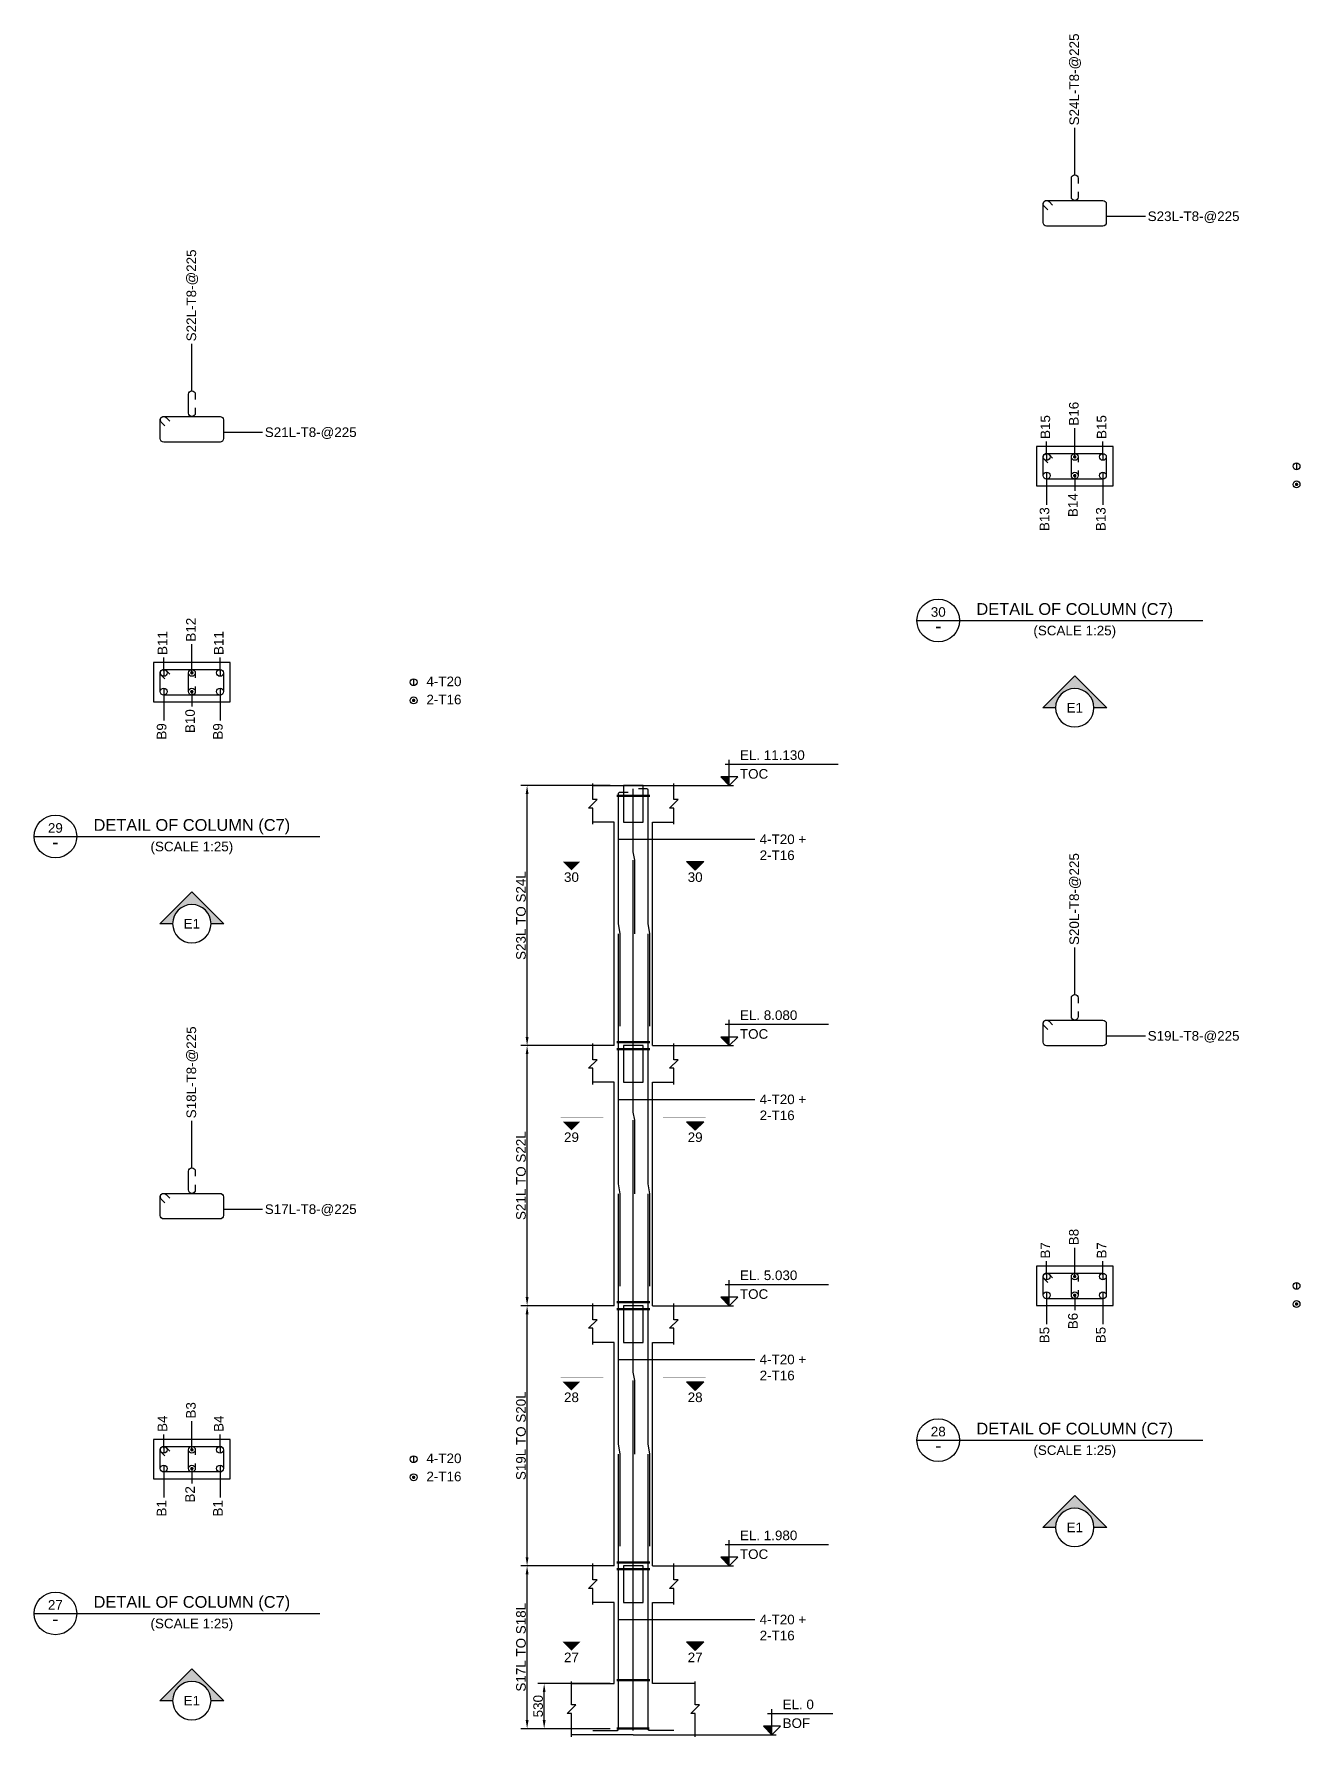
# Model space of a CAD drawing. Header units: inches. Extents: x -816171 to 9366335, y -450961 to 689132.
# Drawn here: x 123873 to 153553, y 272065 to 311978 of the extents above; entities that cross this region are included whole.
import ezdxf
from ezdxf.enums import TextEntityAlignment as Align

# ---------------------------------------------------------------- set-up
doc = ezdxf.new("R2010")
doc.units = ezdxf.units.IN
doc.header["$MEASUREMENT"] = 0
for name, color, linetype in [('colSectionMarkLayer', 5, 'Continuous'), ('Concrete Line', 2, 'Continuous'), ('Dim', 31, 'Continuous'), ('Hatch', 25, 'Continuous'), ('Labels', 4, 'Continuous'), ('Link', 225, 'Continuous'), ('Reinforcement', 130, 'Continuous'), ('Text', 31, 'Continuous')]:
    doc.layers.add(name, color=color, linetype=linetype)
doc.styles.add('SC-BBS1', font='SansSerif')
doc.styles.add('SC-COL2', font='SansSerif')
doc.styles.get("Standard").update_dxf_attribs({"font": 'txt.shx'})
doc.dimstyles.new('ColumnSch', dxfattribs={"dimtxt": 225, "dimasz": 200, "dimexe": 150, "dimexo": 150, "dimgap": 25, "dimtad": 1, "dimtoh": 1, "dimdec": 4, "dimzin": 0, "dimdsep": 46, "dimtxsty": 'SC-COL2', "dimcen": 0.09, "dimclrd": 8, "dimclre": 8, "dimclrt": 31, "dimadec": 0, "dimazin": 0, "dimtfac": 1, "dimtdec": 0, "dimtix": 1, "dimtofl": 0, "dimtmove": 0, "dimatfit": 3, "dimfxl": 1, "dimtolj": 1, "dimtzin": 0, "dimarcsym": 0})
doc.dimstyles.get("Standard").update_dxf_attribs({"dimtxt": 0.18, "dimasz": 0.18, "dimexe": 0.18, "dimexo": 0.0625, "dimgap": 0.09, "dimtad": 0, "dimtih": 1, "dimtoh": 1, "dimdec": 4, "dimzin": 0, "dimdsep": 46, "dimtxsty": 'Standard', "dimcen": 0.09, "dimadec": 0, "dimazin": 0, "dimtfac": 1, "dimtdec": 4, "dimtofl": 0, "dimtmove": 0, "dimatfit": 3, "dimfxl": 1, "dimtolj": 1, "dimtzin": 0, "dimarcsym": 0})

# ---------------------------------------------------------------- blocks, each defined once
blk = doc.blocks.new('*D614')
at = {"layer": 'DEFPOINTS', "color": 0, "transparency": 16777216}
for p in [(135433, 276077), (137533, 276077), (137533, 272259)]:
    blk.add_point(p, dxfattribs=at)
at = {"layer": 'Dim', "color": 8, "lineweight": -2, "transparency": 16777216}
for p, q in [((137383, 276077), (135283, 276077)), ((135433, 272459), (135433, 275877)), ((137383, 272259), (135283, 272259))]:
    blk.add_line(p, q, dxfattribs=at)
at = {"layer": 'Dim', "color": 8, "transparency": 16777216}
for points in [[(135400, 275877), (135467, 275877), (135433, 276077)], [(135400, 272459), (135467, 272459), (135433, 272259)]]:
    blk.add_solid(points, dxfattribs=at)
at = {"layer": 'Dim', "color": 31, "lineweight": 50, "transparency": 16777216, "insert": (135291, 274168), "char_height": 225, "attachment_point": 5, "rotation": 90, "style": 'SC-COL2'}
blk.add_mtext('\\A1;S17L TO S18L', dxfattribs=at)
blk = doc.blocks.new('*D615')
at = {"layer": 'DEFPOINTS', "color": 0, "transparency": 16777216}
for p in [(135833, 273315), (137533, 273315), (137533, 272259)]:
    blk.add_point(p, dxfattribs=at)
at = {"layer": 'Dim', "color": 8, "lineweight": -2, "transparency": 16777216}
for p, q in [((137383, 273315), (135683, 273315)), ((135833, 272459), (135833, 273115)), ((137383, 272259), (135683, 272259))]:
    blk.add_line(p, q, dxfattribs=at)
at = {"layer": 'Dim', "color": 8, "transparency": 16777216}
for points in [[(135800, 273115), (135867, 273115), (135833, 273315)], [(135800, 272459), (135867, 272459), (135833, 272259)]]:
    blk.add_solid(points, dxfattribs=at)
at = {"layer": 'Dim', "color": 31, "lineweight": 50, "transparency": 16777216, "insert": (135692, 272787), "char_height": 225, "attachment_point": 5, "rotation": 90, "style": 'SC-COL2'}
blk.add_mtext('\\A1;530', dxfattribs=at)
blk = doc.blocks.new('*D616')
at = {"layer": 'DEFPOINTS', "color": 0, "transparency": 16777216}
for p in [(135433, 282173), (137533, 282173), (137533, 276077)]:
    blk.add_point(p, dxfattribs=at)
at = {"layer": 'Dim', "color": 8, "lineweight": -2, "transparency": 16777216}
for p, q in [((137383, 282173), (135283, 282173)), ((135433, 276277), (135433, 281973)), ((137383, 276077), (135283, 276077))]:
    blk.add_line(p, q, dxfattribs=at)
at = {"layer": 'Dim', "color": 8, "transparency": 16777216}
for points in [[(135400, 281973), (135467, 281973), (135433, 282173)], [(135400, 276277), (135467, 276277), (135433, 276077)]]:
    blk.add_solid(points, dxfattribs=at)
at = {"layer": 'Dim', "color": 31, "lineweight": 50, "transparency": 16777216, "insert": (135291, 279125), "char_height": 225, "attachment_point": 5, "rotation": 90, "style": 'SC-COL2'}
blk.add_mtext('\\A1;S19L TO S20L', dxfattribs=at)
blk = doc.blocks.new('*D617')
at = {"layer": 'DEFPOINTS', "color": 0, "transparency": 16777216}
for p in [(135433, 288269), (137533, 288269), (137533, 282173)]:
    blk.add_point(p, dxfattribs=at)
at = {"layer": 'Dim', "color": 8, "lineweight": -2, "transparency": 16777216}
for p, q in [((137383, 288269), (135283, 288269)), ((135433, 282373), (135433, 288069)), ((137383, 282173), (135283, 282173))]:
    blk.add_line(p, q, dxfattribs=at)
at = {"layer": 'Dim', "color": 8, "transparency": 16777216}
for points in [[(135400, 288069), (135467, 288069), (135433, 288269)], [(135400, 282373), (135467, 282373), (135433, 282173)]]:
    blk.add_solid(points, dxfattribs=at)
at = {"layer": 'Dim', "color": 31, "lineweight": 50, "transparency": 16777216, "insert": (135291, 285221), "char_height": 225, "attachment_point": 5, "rotation": 90, "style": 'SC-COL2'}
blk.add_mtext('\\A1;S21L TO S22L', dxfattribs=at)
blk = doc.blocks.new('*D618')
at = {"layer": 'DEFPOINTS', "color": 0, "transparency": 16777216}
for p in [(135433, 294365), (137533, 294365), (137533, 288269)]:
    blk.add_point(p, dxfattribs=at)
at = {"layer": 'Dim', "color": 8, "lineweight": -2, "transparency": 16777216}
for p, q in [((137383, 294365), (135283, 294365)), ((135433, 288469), (135433, 294165)), ((137383, 288269), (135283, 288269))]:
    blk.add_line(p, q, dxfattribs=at)
at = {"layer": 'Dim', "color": 8, "transparency": 16777216}
for points in [[(135400, 294165), (135467, 294165), (135433, 294365)], [(135400, 288469), (135467, 288469), (135433, 288269)]]:
    blk.add_solid(points, dxfattribs=at)
at = {"layer": 'Dim', "color": 31, "lineweight": 50, "transparency": 16777216, "insert": (135291, 291317), "char_height": 225, "attachment_point": 5, "rotation": 90, "style": 'SC-COL2'}
blk.add_mtext('\\A1;S23L TO S24L', dxfattribs=at)

msp = doc.modelspace()

# ---------------------------------------------------------------- hatches: boundary and pattern name
at = {"layer": 'Hatch'}
h = msp.add_hatch(color=256, dxfattribs=at)
edge = h.paths.add_edge_path(flags=16)
edge.add_line((147823.34546, 296187.4638), (147523.34546, 296187.4638))
edge.add_line((147523.34546, 296187.4638), (148273.34546, 296937.4638))
edge.add_line((148273.34546, 296937.4638), (149023.34546, 296187.4638))
edge.add_line((149023.34546, 296187.4638), (148723.34546, 296187.4638))
edge.add_arc((148273.34546, 296187.4638), 450, 0, 180)
for points in [[(140173.34546, 294365.4638), (140173.34546, 294565.4638), (139973.34546, 294565.4638)], [(136273.34546, 292580.4638), (136473.34546, 292380.4638), (136673.34546, 292580.4638), (136273.34546, 292580.4638)], [(139573.34546, 292580.4638), (139373.34546, 292380.4638), (139173.34546, 292580.4638), (139573.34546, 292580.4638)], [(140173.34546, 288269.4638), (140173.34546, 288469.4638), (139973.34546, 288469.4638)], [(136273.34546, 286484.4638), (136473.34546, 286284.4638), (136673.34546, 286484.4638), (136273.34546, 286484.4638)], [(139573.34546, 286484.4638), (139373.34546, 286284.4638), (139173.34546, 286484.4638), (139573.34546, 286484.4638)], [(140173.34546, 282173.4638), (140173.34546, 282373.4638), (139973.34546, 282373.4638)], [(136273.34546, 280388.4638), (136473.34546, 280188.4638), (136673.34546, 280388.4638), (136273.34546, 280388.4638)], [(139573.34546, 280388.4638), (139373.34546, 280188.4638), (139173.34546, 280388.4638), (139573.34546, 280388.4638)], [(140173.34546, 276077.4638), (140173.34546, 276277.4638), (139973.34546, 276277.4638)], [(136273.34546, 274292.4638), (136473.34546, 274092.4638), (136673.34546, 274292.4638), (136273.34546, 274292.4638)], [(139573.34546, 274292.4638), (139373.34546, 274092.4638), (139173.34546, 274292.4638), (139573.34546, 274292.4638)], [(141173.34546, 272115.4638), (141173.34546, 272315.4638), (140973.34546, 272315.4638)]]:
    msp.add_hatch(color=256, dxfattribs=at).paths.add_polyline_path(points, flags=0)
h = msp.add_hatch(color=256, dxfattribs=at)
edge = h.paths.add_edge_path(flags=16)
edge.add_line((127123.34546, 291125.4638), (126823.34546, 291125.4638))
edge.add_line((126823.34546, 291125.4638), (127573.34546, 291875.4638))
edge.add_line((127573.34546, 291875.4638), (128323.34546, 291125.4638))
edge.add_line((128323.34546, 291125.4638), (128023.34546, 291125.4638))
edge.add_arc((127573.34546, 291125.4638), 450, 0, 180)
h = msp.add_hatch(color=256, dxfattribs=at)
edge = h.paths.add_edge_path(flags=16)
edge.add_line((147823.34546, 276977.4638), (147523.34546, 276977.4638))
edge.add_line((147523.34546, 276977.4638), (148273.34546, 277727.4638))
edge.add_line((148273.34546, 277727.4638), (149023.34546, 276977.4638))
edge.add_line((149023.34546, 276977.4638), (148723.34546, 276977.4638))
edge.add_arc((148273.34546, 276977.4638), 450, 0, 180)
h = msp.add_hatch(color=256, dxfattribs=at)
edge = h.paths.add_edge_path(flags=16)
edge.add_line((127123.34546, 272915.4638), (126823.34546, 272915.4638))
edge.add_line((126823.34546, 272915.4638), (127573.34546, 273665.4638))
edge.add_line((127573.34546, 273665.4638), (128323.34546, 272915.4638))
edge.add_line((128323.34546, 272915.4638), (128023.34546, 272915.4638))
edge.add_arc((127573.34546, 272915.4638), 450, 0, 180)

# ---------------------------------------------------------------- linework, layer by layer
at = {"lineweight": 50}
for p, q in [((137533.34546, 294125.4638), (138313.34546, 294125.4638)), ((137533.34546, 288349.4638), (138313.34546, 288349.4638)), ((137533.34546, 288189.4638), (138313.34546, 288189.4638)), ((137533.34546, 282253.4638), (138313.34546, 282253.4638)), ((137533.34546, 282093.4638), (138313.34546, 282093.4638)), ((137533.34546, 276157.4638), (138313.34546, 276157.4638)), ((137533.34546, 275997.4638), (138313.34546, 275997.4638)), ((137533.34546, 273395.4638), (138313.34546, 273395.4638)), ((137533.34546, 272259.4638), (138293.34546, 272259.4638))]:
    msp.add_line(p, q, dxfattribs=at)
at = {"layer": 'colSectionMarkLayer'}
for p, q in [((144573.34546, 298232.4638), (151273.34546, 298232.4638)), ((140173.34546, 294365.4638), (140173.34546, 294965.4638)), ((140073.34546, 294865.4638), (142723.34546, 294865.4638)), ((138373.34546, 294365.4638), (140273.34546, 294365.4638)), ((123873.34546, 293170.4638), (130573.34546, 293170.4638)), ((140073.34546, 288769.4638), (142498.34546, 288769.4638)), ((140173.34546, 288269.4638), (140173.34546, 288869.4638)), ((138373.34546, 288269.4638), (140273.34546, 288269.4638)), ((140073.34546, 282673.4638), (142498.34546, 282673.4638)), ((140173.34546, 282173.4638), (140173.34546, 282773.4638)), ((138373.34546, 282173.4638), (140273.34546, 282173.4638)), ((144573.34546, 279022.4638), (151273.34546, 279022.4638)), ((140173.34546, 276077.4638), (140173.34546, 276677.4638)), ((140073.34546, 276577.4638), (142498.34546, 276577.4638)), ((138373.34546, 276077.4638), (140273.34546, 276077.4638)), ((123873.34546, 274960.4638), (130573.34546, 274960.4638)), ((141073.34546, 272615.4638), (142598.34546, 272615.4638)), ((141173.34546, 272115.4638), (141173.34546, 272715.4638)), ((139373.34546, 272115.4638), (141273.34546, 272115.4638))]:
    msp.add_line(p, q, dxfattribs=at)
for points in [[(147823.34546, 296187.4638), (147523.34546, 296187.4638), (148273.34546, 296937.4638), (149023.34546, 296187.4638), (148723.34546, 296187.4638, 1), (147823.34546, 296187.4638, 1), (148723.34546, 296187.4638)], [(127123.34546, 291125.4638), (126823.34546, 291125.4638), (127573.34546, 291875.4638), (128323.34546, 291125.4638), (128023.34546, 291125.4638, 1), (127123.34546, 291125.4638, 1), (128023.34546, 291125.4638)], [(147823.34546, 276977.4638), (147523.34546, 276977.4638), (148273.34546, 277727.4638), (149023.34546, 276977.4638), (148723.34546, 276977.4638, 1), (147823.34546, 276977.4638, 1), (148723.34546, 276977.4638)], [(127123.34546, 272915.4638), (126823.34546, 272915.4638), (127573.34546, 273665.4638), (128323.34546, 272915.4638), (128023.34546, 272915.4638, 1), (127123.34546, 272915.4638, 1), (128023.34546, 272915.4638)]]:
    msp.add_lwpolyline(points, format="xyb", dxfattribs=at)
for points in [[(140173.34546, 294365.4638), (140373.34546, 294565.4638), (139973.34546, 294565.4638)], [(140173.34546, 288269.4638), (140373.34546, 288469.4638), (139973.34546, 288469.4638)], [(140173.34546, 282173.4638), (140373.34546, 282373.4638), (139973.34546, 282373.4638)], [(140173.34546, 276077.4638), (140373.34546, 276277.4638), (139973.34546, 276277.4638)], [(141173.34546, 272115.4638), (141373.34546, 272315.4638), (140973.34546, 272315.4638)]]:
    msp.add_lwpolyline(points, close=True, dxfattribs=at)
at = {"layer": 'colSectionMarkLayer', "const_width": 5}
for points in [[(137223.34546, 292680.4638), (136223.34546, 292680.4638)], [(136273.34546, 292580.4638), (136473.34546, 292380.4638), (136673.34546, 292580.4638), (136273.34546, 292580.4638)], [(138623.34546, 292680.4638), (139623.34546, 292680.4638)], [(137223.34546, 286584.4638), (136223.34546, 286584.4638)], [(138623.34546, 286584.4638), (139623.34546, 286584.4638)], [(136273.34546, 286484.4638), (136473.34546, 286284.4638), (136673.34546, 286484.4638), (136273.34546, 286484.4638)], [(137223.34546, 280488.4638), (136223.34546, 280488.4638)], [(136273.34546, 280388.4638), (136473.34546, 280188.4638), (136673.34546, 280388.4638), (136273.34546, 280388.4638)], [(138623.34546, 280488.4638), (139623.34546, 280488.4638)], [(137223.34546, 274392.4638), (136223.34546, 274392.4638)], [(136273.34546, 274292.4638), (136473.34546, 274092.4638), (136673.34546, 274292.4638), (136273.34546, 274292.4638)], [(138623.34546, 274392.4638), (139623.34546, 274392.4638)]]:
    msp.add_lwpolyline(points, dxfattribs=at)
at = {"layer": 'colSectionMarkLayer'}
for points in [[(139573.34546, 292580.4638), (139373.34546, 292380.4638), (139173.34546, 292580.4638), (139573.34546, 292580.4638)], [(139573.34546, 286484.4638), (139373.34546, 286284.4638), (139173.34546, 286484.4638), (139573.34546, 286484.4638)], [(139573.34546, 280388.4638), (139373.34546, 280188.4638), (139173.34546, 280388.4638), (139573.34546, 280388.4638)], [(139573.34546, 274292.4638), (139373.34546, 274092.4638), (139173.34546, 274292.4638), (139573.34546, 274292.4638)]]:
    msp.add_lwpolyline(points, dxfattribs=at)
for centre in [(145073.34546, 298232.4638), (124373.34546, 293170.4638), (145073.34546, 279022.4638), (124373.34546, 274960.4638)]:
    msp.add_circle(centre, 500, dxfattribs=at)
at = {"layer": 'Concrete Line'}
for p, q in [((136973.34546, 294365.4638), (138873.34546, 294365.4638)), ((137473.34546, 293505.4638), (136973.34546, 293505.4638)), ((137473.34546, 288269.4638), (137473.34546, 293505.4638)), ((138373.34546, 288269.4638), (138373.34546, 293505.4638)), ((138373.34546, 293505.4638), (138873.34546, 293505.4638)), ((137473.34546, 288269.4638), (136973.34546, 288269.4638)), ((137473.34546, 288269.4638), (137473.34546, 288269.4638)), ((137473.34546, 288269.4638), (137473.34546, 288269.4638)), ((138373.34546, 288269.4638), (138373.34546, 288269.4638)), ((138373.34546, 288269.4638), (138373.34546, 288269.4638)), ((138373.34546, 288269.4638), (138873.34546, 288269.4638)), ((137473.34546, 287409.4638), (136973.34546, 287409.4638)), ((137473.34546, 282173.4638), (137473.34546, 287409.4638)), ((138373.34546, 282173.4638), (138373.34546, 287409.4638)), ((138373.34546, 287409.4638), (138873.34546, 287409.4638)), ((137473.34546, 282173.4638), (136973.34546, 282173.4638)), ((137473.34546, 282173.4638), (137473.34546, 282173.4638)), ((137473.34546, 282173.4638), (137473.34546, 282173.4638)), ((138373.34546, 282173.4638), (138373.34546, 282173.4638)), ((138373.34546, 282173.4638), (138373.34546, 282173.4638)), ((138373.34546, 282173.4638), (138873.34546, 282173.4638)), ((137473.34546, 281313.4638), (136973.34546, 281313.4638)), ((137473.34546, 276077.4638), (137473.34546, 281313.4638)), ((138373.34546, 276077.4638), (138373.34546, 281313.4638)), ((138373.34546, 281313.4638), (138873.34546, 281313.4638)), ((137473.34546, 276077.4638), (136973.34546, 276077.4638)), ((137473.34546, 276077.4638), (137473.34546, 276077.4638)), ((137473.34546, 276077.4638), (137473.34546, 276077.4638)), ((138373.34546, 276077.4638), (138373.34546, 276077.4638)), ((138373.34546, 276077.4638), (138373.34546, 276077.4638)), ((138373.34546, 276077.4638), (138873.34546, 276077.4638)), ((137473.34546, 275217.4638), (136973.34546, 275217.4638)), ((137473.34546, 273315.4638), (137473.34546, 275217.4638)), ((138373.34546, 273315.4638), (138373.34546, 275217.4638)), ((138373.34546, 275217.4638), (138873.34546, 275217.4638)), ((136473.34546, 273315.4638), (137473.34546, 273315.4638)), ((139373.34546, 273315.4638), (138373.34546, 273315.4638)), ((139373.34546, 273315.4638), (138373.34546, 273315.4638)), ((137923.34546, 272115.4638), (136473.34546, 272115.4638)), ((137923.34546, 272115.4638), (139373.34546, 272115.4638))]:
    msp.add_line(p, q, dxfattribs=at)
for points in [[(147373.34546, 301387.4638), (149173.34546, 301387.4638), (149173.34546, 301387.4638), (149173.34546, 302307.4638), (149173.34546, 302307.4638), (147373.34546, 302307.4638), (147373.34546, 302307.4638), (147373.34546, 301387.4638)], [(126673.34546, 296325.4638), (128473.34546, 296325.4638), (128473.34546, 296325.4638), (128473.34546, 297245.4638), (128473.34546, 297245.4638), (126673.34546, 297245.4638), (126673.34546, 297245.4638), (126673.34546, 296325.4638)], [(137693.34546, 294365.4638), (137693.34546, 293505.4638), (138153.34546, 293505.4638), (138153.34546, 294365.4638)], [(137693.34546, 288269.4638), (137693.34546, 287409.4638), (138153.34546, 287409.4638), (138153.34546, 288269.4638)], [(147373.34546, 282177.4638), (149173.34546, 282177.4638), (149173.34546, 282177.4638), (149173.34546, 283097.4638), (149173.34546, 283097.4638), (147373.34546, 283097.4638), (147373.34546, 283097.4638), (147373.34546, 282177.4638)], [(137693.34546, 282173.4638), (137693.34546, 281313.4638), (138153.34546, 281313.4638), (138153.34546, 282173.4638)], [(126673.34546, 278115.4638), (128473.34546, 278115.4638), (128473.34546, 278115.4638), (128473.34546, 279035.4638), (128473.34546, 279035.4638), (126673.34546, 279035.4638), (126673.34546, 279035.4638), (126673.34546, 278115.4638)], [(137693.34546, 276077.4638), (137693.34546, 275217.4638), (138153.34546, 275217.4638), (138153.34546, 276077.4638)]]:
    msp.add_lwpolyline(points, close=True, dxfattribs=at)
for points in [[(136973.34546, 293455.4638), (136973.34546, 293835.4638), (136873.34546, 293835.4638), (137073.34546, 294035.4638), (136973.34546, 294035.4638), (136973.34546, 294415.4638)], [(138873.34546, 293455.4638), (138873.34546, 293835.4638), (138773.34546, 293835.4638), (138973.34546, 294035.4638), (138873.34546, 294035.4638), (138873.34546, 294415.4638)], [(136973.34546, 287359.4638), (136973.34546, 287739.4638), (136873.34546, 287739.4638), (137073.34546, 287939.4638), (136973.34546, 287939.4638), (136973.34546, 288319.4638)], [(138873.34546, 287359.4638), (138873.34546, 287739.4638), (138773.34546, 287739.4638), (138973.34546, 287939.4638), (138873.34546, 287939.4638), (138873.34546, 288319.4638)], [(136973.34546, 281263.4638), (136973.34546, 281643.4638), (136873.34546, 281643.4638), (137073.34546, 281843.4638), (136973.34546, 281843.4638), (136973.34546, 282223.4638)], [(138873.34546, 281263.4638), (138873.34546, 281643.4638), (138773.34546, 281643.4638), (138973.34546, 281843.4638), (138873.34546, 281843.4638), (138873.34546, 282223.4638)], [(136973.34546, 275167.4638), (136973.34546, 275547.4638), (136873.34546, 275547.4638), (137073.34546, 275747.4638), (136973.34546, 275747.4638), (136973.34546, 276127.4638)], [(138873.34546, 275167.4638), (138873.34546, 275547.4638), (138773.34546, 275547.4638), (138973.34546, 275747.4638), (138873.34546, 275747.4638), (138873.34546, 276127.4638)], [(136473.34546, 272065.4638), (136473.34546, 272615.4638), (136373.34546, 272615.4638), (136573.34546, 272815.4638), (136473.34546, 272815.4638), (136473.34546, 273365.4638)], [(139373.34546, 272065.4638), (139373.34546, 272615.4638), (139273.34546, 272615.4638), (139473.34546, 272815.4638), (139373.34546, 272815.4638), (139373.34546, 273365.4638)]]:
    msp.add_lwpolyline(points, dxfattribs=at)
at = {"layer": 'Dim', "color": 8}
for p, q in [((148273.34546, 302099.4638), (148273.34546, 302739.4638)), ((147613.34546, 302107.4638), (147613.34546, 302427.4638)), ((148933.34546, 302107.4638), (148933.34546, 302427.4638)), ((147613.34546, 301587.4638), (147613.34546, 300947.4638)), ((148273.34546, 301595.4638), (148273.34546, 301275.4638)), ((148933.34546, 301587.4638), (148933.34546, 300947.4638)), ((126913.34546, 297045.4638), (126913.34546, 297365.4638)), ((127573.34546, 297037.4638), (127573.34546, 297677.4638)), ((128233.34546, 297045.4638), (128233.34546, 297365.4638)), ((126913.34546, 296525.4638), (126913.34546, 295885.4638)), ((127573.34546, 296533.4638), (127573.34546, 296213.4638)), ((128233.34546, 296525.4638), (128233.34546, 295885.4638)), ((148273.34546, 282889.4638), (148273.34546, 283529.4638)), ((147613.34546, 282897.4638), (147613.34546, 283217.4638)), ((148933.34546, 282897.4638), (148933.34546, 283217.4638)), ((147613.34546, 282377.4638), (147613.34546, 281737.4638)), ((148273.34546, 282385.4638), (148273.34546, 282065.4638)), ((148933.34546, 282377.4638), (148933.34546, 281737.4638)), ((127573.34546, 278827.4638), (127573.34546, 279467.4638)), ((126913.34546, 278835.4638), (126913.34546, 279155.4638)), ((128233.34546, 278835.4638), (128233.34546, 279155.4638)), ((126913.34546, 278315.4638), (126913.34546, 277675.4638)), ((127573.34546, 278323.4638), (127573.34546, 278003.4638)), ((128233.34546, 278315.4638), (128233.34546, 277675.4638))]:
    msp.add_line(p, q, dxfattribs=at)
at = {"layer": 'Link'}
for points in [[(148353.34546, 308277.4638), (148353.34546, 308157.4638, -1), (148193.34546, 308157.4638), (148193.34546, 308597.4638, -1), (148353.34546, 308597.4638), (148353.34546, 308477.4638)], [(147641.62947, 307856.0424), (147556.77681, 307940.89537, -0.6681779738), (147613.34546, 308077.4638), (148933.34546, 308077.4638, -0.4142135624), (149013.34546, 307997.4638), (149013.34546, 307557.4638, -0.4142135624), (148933.34546, 307477.4638), (147613.34546, 307477.4638, -0.4142135624), (147533.34546, 307557.4638), (147533.34546, 307997.4638, -0.6681793021), (147669.9141, 308054.03224), (147754.76676, 307969.17927)], [(127653.34546, 303215.4638), (127653.34546, 303095.4638, -1), (127493.34546, 303095.4638), (127493.34546, 303535.4638, -1), (127653.34546, 303535.4638), (127653.34546, 303415.4638)], [(126941.62947, 302794.0424), (126856.77681, 302878.89537, -0.6681779738), (126913.34546, 303015.4638), (128233.34546, 303015.4638, -0.4142135624), (128313.34546, 302935.4638), (128313.34546, 302495.4638, -0.4142135624), (128233.34546, 302415.4638), (126913.34546, 302415.4638, -0.4142135624), (126833.34546, 302495.4638), (126833.34546, 302935.4638, -0.6681793021), (126969.9141, 302992.03224), (127054.76676, 302907.17927)], [(147641.62947, 301926.0424), (147556.77681, 302010.89537, -0.6681779738), (147613.34546, 302147.4638), (148933.34546, 302147.4638, -0.4142135624), (149013.34546, 302067.4638), (149013.34546, 301627.4638, -0.4142135624), (148933.34546, 301547.4638), (147613.34546, 301547.4638, -0.4142135624), (147533.34546, 301627.4638), (147533.34546, 302067.4638, -0.6681793021), (147669.9141, 302124.03224), (147754.76676, 302039.17927)], [(148353.34546, 301747.4638), (148353.34546, 301627.4638, -1), (148193.34546, 301627.4638), (148193.34546, 302067.4638, -1), (148353.34546, 302067.4638), (148353.34546, 301947.4638)], [(126941.62947, 296864.0424), (126856.77681, 296948.89537, -0.6681779738), (126913.34546, 297085.4638), (128233.34546, 297085.4638, -0.4142135624), (128313.34546, 297005.4638), (128313.34546, 296565.4638, -0.4142135624), (128233.34546, 296485.4638), (126913.34546, 296485.4638, -0.4142135624), (126833.34546, 296565.4638), (126833.34546, 297005.4638, -0.6681793021), (126969.9141, 297062.03224), (127054.76676, 296977.17927)], [(127653.34546, 296685.4638), (127653.34546, 296565.4638, -1), (127493.34546, 296565.4638), (127493.34546, 297005.4638, -1), (127653.34546, 297005.4638), (127653.34546, 296885.4638)], [(148353.34546, 289067.4638), (148353.34546, 288947.4638, -1), (148193.34546, 288947.4638), (148193.34546, 289387.4638, -1), (148353.34546, 289387.4638), (148353.34546, 289267.4638)], [(147641.62947, 288646.0424), (147556.77681, 288730.89537, -0.6681779738), (147613.34546, 288867.4638), (148933.34546, 288867.4638, -0.4142135624), (149013.34546, 288787.4638), (149013.34546, 288347.4638, -0.4142135624), (148933.34546, 288267.4638), (147613.34546, 288267.4638, -0.4142135624), (147533.34546, 288347.4638), (147533.34546, 288787.4638, -0.6681793021), (147669.9141, 288844.03224), (147754.76676, 288759.17927)], [(127653.34546, 285005.4638), (127653.34546, 284885.4638, -1), (127493.34546, 284885.4638), (127493.34546, 285325.4638, -1), (127653.34546, 285325.4638), (127653.34546, 285205.4638)], [(126941.62947, 284584.0424), (126856.77681, 284668.89537, -0.6681779738), (126913.34546, 284805.4638), (128233.34546, 284805.4638, -0.4142135624), (128313.34546, 284725.4638), (128313.34546, 284285.4638, -0.4142135624), (128233.34546, 284205.4638), (126913.34546, 284205.4638, -0.4142135624), (126833.34546, 284285.4638), (126833.34546, 284725.4638, -0.6681793021), (126969.9141, 284782.03224), (127054.76676, 284697.17927)], [(147641.62947, 282716.0424), (147556.77681, 282800.89537, -0.6681779738), (147613.34546, 282937.4638), (148933.34546, 282937.4638, -0.4142135624), (149013.34546, 282857.4638), (149013.34546, 282417.4638, -0.4142135624), (148933.34546, 282337.4638), (147613.34546, 282337.4638, -0.4142135624), (147533.34546, 282417.4638), (147533.34546, 282857.4638, -0.6681793021), (147669.9141, 282914.03224), (147754.76676, 282829.17927)], [(148353.34546, 282537.4638), (148353.34546, 282417.4638, -1), (148193.34546, 282417.4638), (148193.34546, 282857.4638, -1), (148353.34546, 282857.4638), (148353.34546, 282737.4638)], [(126941.62947, 278654.0424), (126856.77681, 278738.89537, -0.6681779738), (126913.34546, 278875.4638), (128233.34546, 278875.4638, -0.4142135624), (128313.34546, 278795.4638), (128313.34546, 278355.4638, -0.4142135624), (128233.34546, 278275.4638), (126913.34546, 278275.4638, -0.4142135624), (126833.34546, 278355.4638), (126833.34546, 278795.4638, -0.6681793021), (126969.9141, 278852.03224), (127054.76676, 278767.17927)], [(127653.34546, 278475.4638), (127653.34546, 278355.4638, -1), (127493.34546, 278355.4638), (127493.34546, 278795.4638, -1), (127653.34546, 278795.4638), (127653.34546, 278675.4638)]]:
    msp.add_lwpolyline(points, format="xyb", dxfattribs=at)
at = {"layer": 'Reinforcement', "color": 130}
for points in [[(147613.34546, 302147.4638), (147613.34546, 301987.4638)], [(148933.34546, 302147.4638), (148933.34546, 301987.4638)], [(153473.34546, 301927.4638), (153473.34546, 301767.4638)], [(147613.34546, 301707.4638), (147613.34546, 301547.4638)], [(148933.34546, 301707.4638), (148933.34546, 301547.4638)], [(126913.34546, 297085.4638), (126913.34546, 296925.4638)], [(128233.34546, 297085.4638), (128233.34546, 296925.4638)], [(126913.34546, 296645.4638), (126913.34546, 296485.4638)], [(128233.34546, 296645.4638), (128233.34546, 296485.4638)], [(132773.34546, 296865.4638), (132773.34546, 296705.4638)], [(147613.34546, 282937.4638), (147613.34546, 282777.4638)], [(148933.34546, 282937.4638), (148933.34546, 282777.4638)], [(153473.34546, 282717.4638), (153473.34546, 282557.4638)], [(147613.34546, 282497.4638), (147613.34546, 282337.4638)], [(148933.34546, 282497.4638), (148933.34546, 282337.4638)], [(126913.34546, 278875.4638), (126913.34546, 278715.4638)], [(128233.34546, 278875.4638), (128233.34546, 278715.4638)], [(132773.34546, 278655.4638), (132773.34546, 278495.4638)], [(126913.34546, 278435.4638), (126913.34546, 278275.4638)], [(128233.34546, 278435.4638), (128233.34546, 278275.4638)]]:
    msp.add_lwpolyline(points, dxfattribs=at)
at = {"layer": 'Reinforcement', "color": 130, "const_width": 40}
for points in [[(148253.34546, 302067.4638, 1), (148293.34546, 302067.4638, 1)], [(148253.34546, 301627.4638, 1), (148293.34546, 301627.4638, 1)], [(153453.34546, 301422.4638, 1), (153493.34546, 301422.4638, 1)], [(127553.34546, 297005.4638, 1), (127593.34546, 297005.4638, 1)], [(127553.34546, 296565.4638, 1), (127593.34546, 296565.4638, 1)], [(132753.34546, 296360.4638, 1), (132793.34546, 296360.4638, 1)], [(148253.34546, 282857.4638, 1), (148293.34546, 282857.4638, 1)], [(148253.34546, 282417.4638, 1), (148293.34546, 282417.4638, 1)], [(153453.34546, 282212.4638, 1), (153493.34546, 282212.4638, 1)], [(127553.34546, 278795.4638, 1), (127593.34546, 278795.4638, 1)], [(127553.34546, 278355.4638, 1), (127593.34546, 278355.4638, 1)], [(132753.34546, 278150.4638, 1), (132793.34546, 278150.4638, 1)]]:
    msp.add_lwpolyline(points, format="xyb", close=True, dxfattribs=at)
at = {"layer": 'Reinforcement'}
for points in [[(137613.34546, 288727.4638), (137613.34546, 290887.4638), (137573.34546, 291127.4638), (137573.34546, 294175.4638, -0.4142135624), (137603.34546, 294205.4638), (137803.34546, 294205.4638)], [(138313.34546, 288727.4638), (138313.34546, 290887.4638), (138273.34546, 291127.4638), (138273.34546, 294255.4638, 0.4142135624), (138243.34546, 294285.4638), (138043.34546, 294285.4638)], [(136973.34546, 272215.4638), (137543.34546, 272215.4638, 0.4142135624), (137573.34546, 272245.4638), (137573.34546, 278695.4638)], [(138873.34546, 272215.4638), (138303.34546, 272215.4638, -0.4142135624), (138273.34546, 272245.4638), (138273.34546, 278695.4638)]]:
    msp.add_lwpolyline(points, format="xyb", dxfattribs=at)
for points in [[(137955.34546, 290887.4638), (137955.34546, 292615.4638), (137923.34546, 292807.4638), (137923.34546, 294285.4638), (137923.34546, 294285.4638), (137923.34546, 294285.4638)], [(137955.34546, 284791.4638), (137955.34546, 286519.4638), (137923.34546, 286711.4638), (137923.34546, 292615.4638)], [(137613.34546, 282631.4638), (137613.34546, 284791.4638), (137573.34546, 285031.4638), (137573.34546, 290887.4638)], [(138313.34546, 282631.4638), (138313.34546, 284791.4638), (138273.34546, 285031.4638), (138273.34546, 290887.4638)], [(137955.34546, 278695.4638), (137955.34546, 280423.4638), (137923.34546, 280615.4638), (137923.34546, 286519.4638)], [(137613.34546, 276535.4638), (137613.34546, 278695.4638), (137573.34546, 278935.4638), (137573.34546, 284791.4638)], [(138313.34546, 276535.4638), (138313.34546, 278695.4638), (138273.34546, 278935.4638), (138273.34546, 284791.4638)], [(137923.34546, 272215.4638), (137923.34546, 272215.4638), (137923.34546, 272215.4638), (137923.34546, 280423.4638)]]:
    msp.add_lwpolyline(points, dxfattribs=at)
at = {"layer": 'Reinforcement', "color": 130}
for centre in [(147613.34546, 302067.4638), (148273.34546, 302067.4638), (148933.34546, 302067.4638), (153473.34546, 301847.4638), (147613.34546, 301627.4638), (148273.34546, 301627.4638), (148933.34546, 301627.4638), (153473.34546, 301422.4638), (126913.34546, 297005.4638), (127573.34546, 297005.4638), (128233.34546, 297005.4638), (126913.34546, 296565.4638), (127573.34546, 296565.4638), (128233.34546, 296565.4638), (132773.34546, 296785.4638), (132773.34546, 296360.4638), (147613.34546, 282857.4638), (148273.34546, 282857.4638), (148933.34546, 282857.4638), (153473.34546, 282637.4638), (147613.34546, 282417.4638), (148273.34546, 282417.4638), (148933.34546, 282417.4638), (153473.34546, 282212.4638), (126913.34546, 278795.4638), (127573.34546, 278795.4638), (128233.34546, 278795.4638), (132773.34546, 278575.4638), (126913.34546, 278355.4638), (127573.34546, 278355.4638), (128233.34546, 278355.4638), (132773.34546, 278150.4638)]:
    msp.add_circle(centre, 80, dxfattribs=at)

# ---------------------------------------------------------------- texts
at = {"layer": 'colSectionMarkLayer', "style": 'SC-BBS1'}
for s, p in [('30', (136473.34546, 292330.4638)), ('30', (139373.34546, 292330.4638)), ('29', (136473.34546, 286234.4638)), ('29', (139373.34546, 286234.4638)), ('28', (136473.34546, 280138.4638)), ('28', (139373.34546, 280138.4638)), ('27', (136473.34546, 274042.4638)), ('27', (139373.34546, 274042.4638))]:
    msp.add_text(s, height=225, dxfattribs=at).set_placement(p, align=Align.TOP_CENTER)
at = {"layer": 'Dim', "style": 'SC-COL2'}
for s, p in [('B16', (148251.34546, 302799.4638)), ('B15', (147583.34546, 302487.4638)), ('B15', (148903.34546, 302487.4638)), ('B12', (127551.34546, 297737.4638)), ('B11', (126883.34546, 297425.4638)), ('B11', (128203.34546, 297425.4638)), ('B8', (148251.34546, 283589.4638)), ('B7', (147583.34546, 283277.4638)), ('B7', (148903.34546, 283277.4638)), ('B3', (127551.34546, 279527.4638)), ('B4', (126883.34546, 279215.4638)), ('B4', (128203.34546, 279215.4638))]:
    msp.add_text(s, height=225, rotation=90, dxfattribs=at).set_placement(p, align=Align.MIDDLE_LEFT)
for s, p in [('B14', (148231.34546, 301215.4638)), ('B13', (147563.34546, 300887.4638)), ('B13', (148883.34546, 300887.4638)), ('B9', (126863.34546, 295825.4638)), ('B10', (127531.34546, 296153.4638)), ('B9', (128183.34546, 295825.4638)), ('B6', (148231.34546, 282005.4638)), ('B5', (147563.34546, 281677.4638)), ('B5', (148883.34546, 281677.4638)), ('B2', (127531.34546, 277943.4638)), ('B1', (126863.34546, 277615.4638)), ('B1', (128183.34546, 277615.4638))]:
    msp.add_text(s, height=225, rotation=90, dxfattribs=at).set_placement(p, align=Align.MIDDLE_RIGHT)
at = {"layer": 'Labels', "style": 'SC-BBS1'}
for s, height, p in [('30', 225, (145073.34546, 298252.4638)), ('DETAIL OF COLUMN (C7)', 275, (148273.34546, 298282.4638)), ('29', 225, (124373.34546, 293190.4638)), ('DETAIL OF COLUMN (C7)', 275, (127573.34546, 293220.4638)), ('DETAIL OF COLUMN (C7)', 275, (148273.34546, 279072.4638)), ('28', 225, (145073.34546, 279042.4638)), ('27', 225, (124373.34546, 274980.4638)), ('DETAIL OF COLUMN (C7)', 275, (127573.34546, 275010.4638))]:
    msp.add_text(s, height=height, dxfattribs=at).set_placement(p, align=Align.BOTTOM_CENTER)
for s, height, p in [('-', 325, (145073.34546, 298107.4638)), ('E1', 225, (148273.34546, 296187.4638)), ('-', 325, (124373.34546, 293045.4638)), ('E1', 225, (127573.34546, 291125.4638)), ('-', 325, (145073.34546, 278897.4638)), ('E1', 225, (148273.34546, 276977.4638)), ('-', 325, (124373.34546, 274835.4638)), ('E1', 225, (127573.34546, 272915.4638))]:
    msp.add_text(s, height=height, dxfattribs=at).set_placement(p, align=Align.MIDDLE_CENTER)
at = {"layer": 'Text', "style": 'SC-BBS1'}
for s, p in [('S24L-T8-@225', (148373.34546, 309837.4638)), ('S22L-T8-@225', (127673.34546, 304775.4638)), ('S20L-T8-@225', (148373.34546, 290627.4638)), ('S18L-T8-@225', (127673.34546, 286565.4638))]:
    msp.add_text(s, height=225, rotation=90, dxfattribs=at).set_placement(p)
for s, p in [('S23L-T8-@225', (149983.34546, 307707.4638)), ('S21L-T8-@225', (129283.34546, 302645.4638)), ('4-T20', (133073.34546, 296805.4638)), ('2-T16', (133073.34546, 296380.4638)), ('S19L-T8-@225', (149983.34546, 288497.4638)), ('S17L-T8-@225', (129283.34546, 284435.4638)), ('4-T20', (133073.34546, 278595.4638)), ('2-T16', (133073.34546, 278170.4638))]:
    msp.add_text(s, height=225, dxfattribs=at).set_placement(p, align=Align.MIDDLE_LEFT)
for p in [(148273.34546, 297817.4638), (127573.34546, 292755.4638), (148273.34546, 278607.4638), (127573.34546, 274545.4638)]:
    msp.add_text('(SCALE 1:25)', height=225, dxfattribs=at).set_placement(p, align=Align.BOTTOM_CENTER)
for s, p in [('EL. 11.130', (140423.34546, 294965.4638)), ('TOC', (140423.34546, 294525.4638)), ('EL. 8.080', (140423.34546, 288869.4638)), ('TOC', (140423.34546, 288429.4638)), ('EL. 5.030', (140423.34546, 282773.4638)), ('TOC', (140423.34546, 282333.4638)), ('EL. 1.980', (140423.34546, 276677.4638)), ('TOC', (140423.34546, 276237.4638)), ('EL. 0', (141423.34546, 272715.4638)), ('BOF', (141423.34546, 272275.4638))]:
    msp.add_text(s, height=225, dxfattribs=at).set_placement(p)
at = {"layer": 'Text', "char_height": 225, "attachment_point": 1, "style": 'SC-BBS1'}
for insert in [(140885.84546, 293217.9638), (140885.84546, 287121.9638), (140885.84546, 281025.9638), (140885.84546, 274929.9638)]:
    msp.add_mtext('4-T20 + \\P2-T16', dxfattribs=dict(at, insert=insert))

# ---------------------------------------------------------------- dimensions: what is measured, and where the dimension line sits
at = {"layer": 'Dim', "lineweight": 50}
for p1, p2, distance, text, picture, middle in [((137533.34546, 288269.4638), (137533.34546, 294365.4638), 2100, 'S23L TO S24L', '*D618', (135290.59855, 291317.4638)), ((137533.34546, 282173.4638), (137533.34546, 288269.4638), 2100, 'S21L TO S22L', '*D617', (135290.75287, 285221.4638)), ((137533.34546, 276077.4638), (137533.34546, 282173.4638), 2100, 'S19L TO S20L', '*D616', (135290.75287, 279125.4638)), ((137533.34546, 272259.4638), (137533.34546, 276077.4638), 2100, 'S17L TO S18L', '*D614', (135290.75287, 274168.4638)), ((137533.34546, 272259.4638), (137533.34546, 273315.4638), 1700, '530', '*D615', (135692.29608, 272787.4638))]:
    dim = msp.add_aligned_dim(p1=p1, p2=p2, distance=distance, text=text, dimstyle='ColumnSch', dxfattribs=at)
    dim.commit()
    dim.dimension.update_dxf_attribs({"geometry": picture, "text_midpoint": middle})

# ---------------------------------------------------------------- leaders
at = {"layer": 'Dim', "color": 8}
for points in [[(148273.34546, 308677.4638), (148273.34546, 309777.4638)], [(149013.34546, 307707.4638), (149933.34546, 307707.4638)], [(127573.34546, 303615.4638), (127573.34546, 304715.4638)], [(128313.34546, 302645.4638), (129233.34546, 302645.4638)], [(137573.34546, 293105.4638), (140773.34546, 293105.4638)], [(138273.34546, 293105.4638), (140773.34546, 293105.4638)], [(148273.34546, 289467.4638), (148273.34546, 290567.4638)], [(149013.34546, 288497.4638), (149933.34546, 288497.4638)], [(137573.34546, 287009.4638), (140773.34546, 287009.4638)], [(138273.34546, 287009.4638), (140773.34546, 287009.4638)], [(127573.34546, 285405.4638), (127573.34546, 286505.4638)], [(128313.34546, 284435.4638), (129233.34546, 284435.4638)], [(137573.34546, 280913.4638), (140773.34546, 280913.4638)], [(138273.34546, 280913.4638), (140773.34546, 280913.4638)], [(137573.34546, 274817.4638), (140773.34546, 274817.4638)], [(138273.34546, 274817.4638), (140773.34546, 274817.4638)]]:
    msp.add_leader(points, dimstyle='Standard', dxfattribs=at)

doc.saveas('drawing.dxf')
